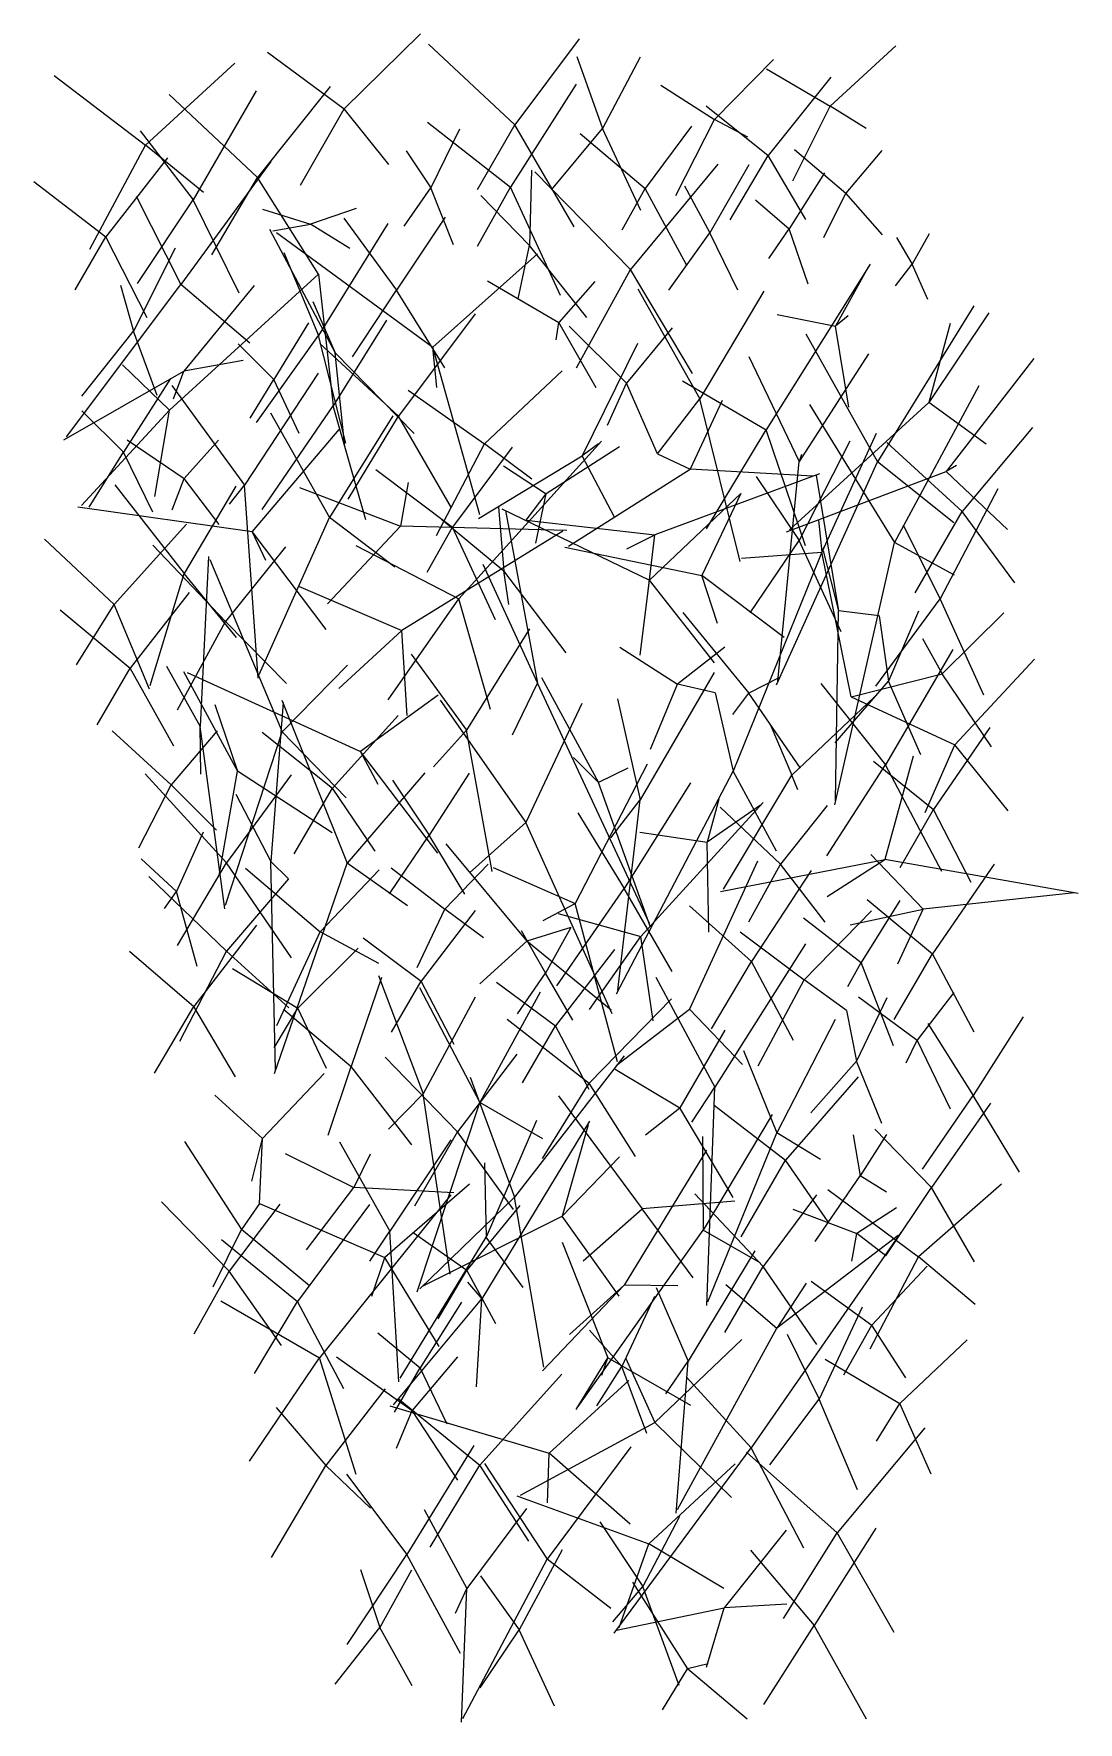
# Model space of a CAD drawing. Header units: metres. Extents: x -74 to 61, y -13 to 206.
import ezdxf

# ---------------------------------------------------------------- set-up
doc = ezdxf.new("R2010")
doc.units = ezdxf.units.M

msp = doc.modelspace()

# ---------------------------------------------------------------- linework, layer by layer
for p, q in [((-23.93, 205.53, -460.41), (-33.8, 195.81, -460.41)), ((-43.75, 203.13, -460.41), (-33.8, 195.81, -460.41)), ((-22.9, 204.2, -463.79), (-11.73, 193.75, -463.79)), ((-3.4, 204.86, -463.79), (-11.73, 193.75, -463.79)), ((37.54, 203.96, -479.88), (29.07, 196.18, -479.88)), ((-47.95, 201.74, -483.11), (-59.51, 191.14, -483.11)), ((-3.72, 202.57, -466.37), (-0.42, 193.27, -466.37)), ((4.49, 202.49, -466.37), (-0.42, 193.27, -466.37)), ((21.71, 202.18, -471.73), (14.07, 194.46, -471.73)), ((20.82, 201.01, -479.88), (29.07, 196.18, -479.88)), ((-71.34, 200.14, -483.11), (-59.51, 191.14, -483.11)), ((-3.79, 199, -464.3), (-12.3, 185.7, -464.3)), ((7.13, 198.9, -471.73), (14.07, 194.46, -471.73)), ((29.14, 199.91, -475.13), (21.05, 189.77, -475.13)), ((-56.47, 197.68, -464.08), (-45.04, 186.94, -464.08)), ((-45.22, 198.14, -473.5), (-53.35, 184.07, -473.5)), ((-35.61, 198.71, -464.08), (-45.04, 186.94, -464.08)), ((-39.46, 185.95, -460.41), (-33.8, 195.81, -460.41)), ((-28.06, 188.61, -460.41), (-33.8, 195.81, -460.41)), ((9.07, 184.61, -471.73), (14.07, 194.46, -471.73)), ((13.01, 196.2, -475.13), (21.05, 189.77, -475.13)), ((18.38, 192.14, -471.73), (14.07, 194.46, -471.73)), ((24.22, 186.49, -479.88), (29.07, 196.18, -479.88)), ((33.69, 193.28, -479.88), (29.07, 196.18, -479.88)), ((-60.2, 192.97, -473.5), (-53.35, 184.07, -473.5)), ((-23.02, 194.09, -464.3), (-12.3, 185.7, -464.3)), ((-18.92, 193.18, -462.17), (-22.62, 185.6, -462.17)), ((-16.58, 185.39, -463.79), (-11.73, 193.75, -463.79)), ((-4.06, 180.57, -463.79), (-11.73, 193.75, -463.79)), ((-7.01, 185.35, -466.37), (-0.42, 193.27, -466.37)), ((-3.31, 192.65, -469.22), (5.11, 185.5, -469.22)), ((4.57, 182.69, -466.37), (-0.42, 193.27, -466.37)), ((11.12, 193.56, -469.22), (5.11, 185.5, -469.22)), ((-66.74, 177.69, -483.11), (-59.51, 191.14, -483.11)), ((-52.01, 184.99, -483.11), (-59.51, 191.14, -483.11)), ((-25.8, 190.37, -462.17), (-22.62, 185.6, -462.17)), ((24.43, 190.56, -481.76), (31.06, 184.92, -481.76)), ((35.72, 190.44, -481.76), (31.06, 184.92, -481.76)), ((-56.68, 189.49, -497.73), (-64.64, 179.27, -497.73)), ((-43.32, 189, -473), (-54.96, 173.11, -472.9)), ((-9.6, 187.88, -464.16), (-9.86, 178.15, -465.61)), ((14.51, 188.67, -469.75), (3.2, 175.06, -468.36)), ((18.54, 188.57, -472.2), (13.5, 179.79, -472.2)), ((16.12, 181.45, -475.13), (21.05, 189.77, -475.13)), ((25.92, 181.52, -475.13), (21.05, 189.77, -475.13)), ((-73.97, 186.4, -497.73), (-64.64, 179.27, -497.73)), ((-50.93, 176.92, -464.08), (-45.04, 186.94, -464.08)), ((-37.16, 174.43, -464.08), (-45.04, 186.94, -464.08)), ((-16.56, 178.05, -464.3), (-12.3, 185.7, -464.3)), ((-5.83, 171.66, -464.3), (-12.3, 185.7, -464.3)), ((-9.16, 187.66, -464.28), (3.2, 175.06, -468.36)), ((10.19, 185.85, -472.2), (13.5, 179.79, -472.2)), ((28.31, 187.56, -475.89), (23.76, 180.31, -475.89)), ((-60.74, 184.54, -473), (-54.96, 173.11, -472.9)), ((-60.57, 173.22, -473.5), (-53.35, 184.07, -473.5)), ((-47.42, 171.96, -473.5), (-53.35, 184.07, -473.5)), ((-26.06, 180.65, -462.17), (-22.62, 185.6, -462.17)), ((-19.69, 178.22, -462.17), (-22.62, 185.6, -462.17)), ((-16.12, 184.62, -466.1), (-9.86, 178.15, -465.61)), ((2.15, 180.16, -469.22), (5.11, 185.5, -469.22)), ((10.48, 175.64, -469.22), (5.11, 185.5, -469.22)), ((19.41, 184.06, -475.89), (23.76, 180.31, -475.89)), ((28.25, 179.18, -481.76), (31.06, 184.92, -481.76)), ((35.82, 179.52, -481.76), (31.06, 184.92, -481.76)), ((-44.39, 182.86, -463.59), (-38.19, 180.89, -463.74)), ((-32.27, 182.91, -463.59), (-38.19, 180.89, -463.74)), ((-33.86, 181.69, -462.74), (-27.03, 172.38, -462.74)), ((-20.74, 181.8, -462.74), (-27.03, 172.38, -462.74)), ((-68.61, 172.4, -497.73), (-64.64, 179.27, -497.73)), ((-59.29, 168.77, -497.73), (-64.64, 179.27, -497.73)), ((-43.49, 180.26, -464.22), (-34.98, 164.28, -464.02)), ((-43.04, 180.04, -464.21), (-38.19, 180.89, -463.74)), ((-42.58, 179.84, -464.2), (-22.37, 164.99, -463.86)), ((-33.08, 177.76, -463.59), (-38.19, 180.89, -463.74)), ((-28.19, 181, -465.73), (-37.15, 166.52, -465.09)), ((8.16, 172.37, -472.2), (13.5, 179.79, -472.2)), ((17.11, 172.36, -472.2), (13.5, 179.79, -472.2)), ((21.13, 176.47, -475.89), (23.76, 180.31, -475.89)), ((26.19, 173.14, -475.89), (23.76, 180.31, -475.89)), ((37.62, 179.18, -486.28), (39.67, 175.74, -486.28)), ((41.86, 179.67, -486.28), (39.67, 175.74, -486.28)), ((-55.7, 177.81, -492.19), (-61.05, 167.06, -492.19)), ((-41.62, 177.26, -465.44), (-37.15, 166.52, -465.09)), ((-8.82, 177.05, -464.11), (-22.37, 164.99, -463.86)), ((-11.29, 171.24, -466.1), (-9.86, 178.15, -465.61)), ((-2.41, 168.85, -466.1), (-9.86, 178.15, -465.61)), ((-3.78, 162.31, -469.71), (3.2, 175.06, -468.36)), ((11.23, 161.59, -469.69), (3.2, 175.06, -468.36)), ((34.22, 175.75, -475.09), (20.77, 154.29, -475.96)), ((33.97, 175.32, -475.14), (29.74, 167.7, -478.35)), ((37.51, 172.94, -486.28), (39.67, 175.74, -486.28)), ((41.68, 171.16, -486.28), (39.67, 175.74, -486.28)), ((-69.74, 153.39, -472.6), (-54.96, 173.11, -472.9)), ((-62.75, 173.03, -492.19), (-61.05, 167.06, -492.19)), ((-37.16, 174.43, -464.08), (-56.43, 156.84, -471.57)), ((-46.02, 165.51, -473), (-54.96, 173.11, -472.9)), ((-45.47, 172.98, -474.24), (-54.58, 161.9, -473.8)), ((-37.16, 174.43, -464.08), (-35.24, 157.39, -466.3)), ((-15.29, 173.58, -467.07), (-6.07, 168.19, -467.07)), ((-1.38, 173.48, -467.07), (-6.07, 168.19, -467.07)), ((4.15, 172.52, -473.8), (12.19, 158.3, -472.99)), ((-37.88, 170.92, -464.07), (-34.98, 164.28, -464.02)), ((-32.74, 163.73, -462.74), (-27.03, 172.38, -462.74)), ((-20.78, 162.32, -462.74), (-27.03, 172.38, -462.74)), ((20.49, 172.23, -473.8), (12.19, 158.3, -472.99)), ((47.63, 170.34, -485.57), (35.17, 150.17, -486.6)), ((-28.36, 168.47, -467.02), (-35.24, 157.39, -466.3)), ((-16.89, 169.31, -464.31), (-26.77, 156.08, -464.31)), ((-6.4, 165.95, -467.07), (-6.07, 168.19, -467.07)), ((-1.21, 159.73, -467.07), (-6.07, 168.19, -467.07)), ((22.18, 169.21, -479.41), (29.74, 167.7, -478.35)), ((31.37, 169.04, -479.41), (29.74, 167.7, -478.35)), ((49.56, 169.42, -494.54), (41.8, 157.83, -494.25)), ((-67.75, 158.64, -492.19), (-61.05, 167.06, -492.19)), ((-57.99, 158.74, -492.19), (-61.05, 167.06, -492.19)), ((-45.16, 155.23, -465.46), (-37.15, 166.52, -465.09)), ((-38.45, 168.15, -468.88), (-42.9, 160.81, -468.88)), ((-33.62, 152.57, -463.74), (-37.15, 166.52, -465.09)), ((-4.71, 167.71, -470.52), (2.71, 160.33, -471.36)), ((8.59, 167.5, -470.53), (2.71, 160.33, -471.36)), ((25.89, 166.73, -485.58), (35.17, 150.17, -486.6)), ((31.45, 157.23, -479.42), (29.74, 167.7, -478.35)), ((44.59, 168.05, -494.54), (41.8, 157.83, -494.25)), ((-47.53, 165.44, -468.88), (-42.9, 160.81, -468.88)), ((-36.98, 165.45, -464.31), (-26.77, 156.08, -464.31)), ((-33.75, 152.09, -463.72), (-34.98, 164.28, -464.02)), ((-24.78, 153.85, -464.07), (-34.98, 164.28, -464.02)), ((-21.81, 159.77, -464.11), (-22.37, 164.99, -463.86)), ((-16.28, 143.32, -463.03), (-22.37, 164.99, -463.86)), ((4.13, 165.48, -467.69), (-3.02, 150.96, -465.88)), ((18.51, 163.8, -479.38), (25.04, 150.21, -481.88)), ((34.02, 164.14, -479.09), (25.04, 150.21, -481.88)), ((-70.09, 153.03, -472.59), (-54.58, 161.9, -473.8)), ((-62.48, 162.69, -476.83), (-56.43, 156.84, -471.57)), ((-55.88, 158.32, -474.19), (-54.58, 161.9, -473.8)), ((-46.88, 163.25, -474.18), (-54.58, 161.9, -473.8)), ((-37.18, 161.65, -471.27), (-46.73, 147.14, -469.74)), ((-5.62, 161.94, -464.66), (-15.65, 152.49, -464.66)), ((55.38, 163.53, -496.87), (44.04, 148.92, -495.86)), ((-56.29, 160.96, -493.41), (-62.36, 151.42, -493.41)), ((-56.13, 160.05, -471.26), (-46.73, 147.14, -469.74)), ((-45.99, 155.82, -468.88), (-42.9, 160.81, -468.88)), ((-39.63, 153.85, -468.88), (-42.9, 160.81, -468.88)), ((-25.56, 159.44, -464.66), (-15.65, 152.49, -464.66)), ((0.26, 154.91, -470.53), (2.71, 160.33, -471.36)), ((6.7, 151.19, -473.87), (2.71, 160.33, -471.36)), ((9.93, 160.62, -476.25), (20.77, 154.29, -475.96)), ((48.26, 159.98, -490.42), (37.35, 139.73, -485.04)), ((-44.43, 144.02, -467.05), (-35.24, 157.39, -466.3)), ((-31.03, 142.66, -467.05), (-35.24, 157.39, -466.3)), ((6.7, 151.19, -473.87), (12.19, 158.3, -472.99)), ((15.07, 158.08, -472.92), (10.94, 149.21, -473)), ((17.42, 137.26, -470.48), (12.19, 158.3, -472.99)), ((23.8, 141.39, -493.38), (41.8, 157.83, -494.25)), ((26.38, 157.6, -486.08), (37.35, 139.73, -485.04)), ((49.24, 152.46, -494.54), (41.8, 157.83, -494.25)), ((-67.81, 144.53, -468.55), (-56.43, 156.84, -471.57)), ((-67.74, 156.75, -493.41), (-62.36, 151.42, -493.41)), ((-58.3, 145.69, -476.82), (-56.43, 156.84, -471.57)), ((-43.33, 156.51, -466.43), (-35.73, 142.95, -466.13)), ((-27.52, 156.12, -466.43), (-35.73, 142.95, -466.13)), ((-33.3, 145.32, -464.31), (-26.77, 156.08, -464.31)), ((-19.93, 144.22, -464.31), (-26.77, 156.08, -464.31)), ((-61.9, 153.02, -479.68), (-54.5, 148, -479.68)), ((-50.07, 152.96, -479.68), (-54.5, 148, -479.68)), ((-34.52, 154.34, -470.59), (-45.72, 141.15, -470.07)), ((13.07, 141.51, -476.25), (20.77, 154.29, -475.96)), ((25.85, 139.28, -476.25), (20.77, 154.29, -475.96)), ((34.99, 153.83, -480.52), (27.96, 138.48, -481.22)), ((55.22, 154.6, -494.99), (46.14, 143.75, -494.99)), ((-66.81, 144.3, -493.41), (-62.36, 151.42, -493.41)), ((-58.59, 143.66, -493.41), (-62.36, 151.42, -493.41)), ((-21.88, 140.64, -464.66), (-15.65, 152.49, -464.66)), ((-12.08, 152.05, -464.88), (-19.79, 141.72, -464.88)), ((-0.54, 152.83, -465.16), (-18.98, 132.43, -465.44)), ((-16.44, 142.85, -462.98), (-3.02, 150.96, -465.88)), ((-9.56, 147.93, -464.66), (-15.65, 152.49, -464.66)), ((1.8, 152.11, -467.29), (-7.68, 146.01, -468.22)), ((-0.93, 152.51, -465.18), (-3.02, 150.96, -465.88)), ((1.15, 143, -467.67), (-3.02, 150.96, -465.88)), ((6.7, 151.19, -473.87), (10.94, 149.21, -473)), ((25.36, 151.13, -479.49), (25.04, 150.21, -481.88)), ((31.58, 152.85, -478.72), (25.06, 139.98, -478.72)), ((36.36, 152.67, -494.99), (46.14, 143.75, -494.99)), ((-29.71, 149.19, -464.88), (-19.79, 141.72, -464.88)), ((-13.21, 149.66, -467.29), (-7.68, 146.01, -468.22)), ((-4.8, 139.26, -478.12), (10.94, 149.21, -473)), ((27.68, 148.62, -466.74), (6.39, 140.72, -469.65)), ((26.8, 148.3, -467.1), (10.94, 149.21, -473)), ((22.11, 121.32, -489.66), (35.17, 150.17, -486.6)), ((22.27, 121.78, -489.55), (25.04, 150.21, -481.88)), ((23.4, 141.1, -493.35), (44.04, 148.92, -495.86)), ((45.04, 142.28, -485.58), (35.17, 150.17, -486.6)), ((45.4, 149.67, -496.59), (44.04, 148.92, -495.86)), ((51.99, 141.4, -496.65), (44.04, 148.92, -495.86)), ((-63.49, 147.18, -479.57), (-54.51, 135.72, -485.2)), ((-56.05, 143.94, -479.68), (-54.5, 148, -479.68)), ((-47.85, 147.01, -479.69), (-54.51, 135.72, -485.2)), ((-49.99, 142.06, -479.68), (-54.5, 148, -479.68)), ((-48.67, 144.69, -471.24), (-46.73, 147.14, -469.74)), ((-44.96, 122.17, -465.2), (-46.73, 147.14, -469.74)), ((-39.61, 146.86, -466.54), (-26.54, 141.86, -466.93)), ((-25.56, 147.51, -466.52), (-26.54, 141.86, -466.93)), ((19.48, 148.26, -478.72), (25.06, 139.98, -478.72)), ((27.24, 148.46, -466.92), (30.12, 130.91, -475.24)), ((50.75, 146.69, -488.94), (43.28, 132.45, -488.94)), ((-68.27, 144.35, -468.49), (-45.72, 141.15, -470.07)), ((-13.86, 144.28, -475.05), (-13.17, 136.06, -467.84)), ((-10.29, 142.62, -471.01), (-7.68, 146.01, -468.22)), ((-9.01, 139.64, -467.3), (-7.68, 146.01, -468.22)), ((17.51, 146.05, -473.23), (5.67, 134.87, -473.73)), ((17.51, 146.05, -473.23), (12.44, 135.47, -476.1)), ((-54.22, 142.09, -498.36), (-63.55, 131.73, -499.3)), ((-44.83, 122.65, -465.25), (-35.73, 142.95, -466.13)), ((-27.25, 136.52, -466.43), (-35.73, 142.95, -466.13)), ((-21.21, 142.76, -465.43), (-13.17, 136.06, -467.84)), ((-13.41, 144.08, -474.96), (5.67, 134.87, -473.73)), ((-12.95, 143.88, -474.88), (-8.79, 121.53, -469.17)), ((-10.29, 142.62, -471.01), (6.39, 140.72, -469.65)), ((27.52, 142.62, -480.52), (27.96, 138.48, -481.22)), ((38.5, 141.97, -488.94), (43.28, 132.45, -488.94)), ((40.06, 133.24, -494.99), (46.14, 143.75, -494.99)), ((52.93, 134.51, -494.99), (46.14, 143.75, -494.99)), ((-72.57, 140.17, -498.36), (-63.55, 131.73, -499.3)), ((-43.94, 137.4, -470.59), (-45.72, 141.15, -470.07)), ((-36.14, 128.5, -470.59), (-45.72, 141.15, -470.07)), ((-35.96, 131.82, -466.54), (-26.54, 141.86, -466.93)), ((-5.02, 141.27, -468.13), (-26.54, 141.86, -466.93)), ((-5.52, 141.18, -468.11), (-26.36, 128.37, -467.52)), ((-23.1, 135.91, -464.88), (-19.79, 141.72, -464.88)), ((-14.25, 129.75, -464.88), (-19.79, 141.72, -464.88)), ((2.75, 138.9, -470.43), (6.39, 140.72, -469.65)), ((5.42, 132.73, -470.43), (6.39, 140.72, -469.65)), ((18.72, 130.63, -478.72), (25.06, 139.98, -478.72)), ((30.47, 128.17, -478.72), (25.06, 139.98, -478.72)), ((-58.58, 139.37, -475.31), (-49.16, 129.53, -475.31)), ((-51.37, 137.94, -486.51), (-52.45, 115.94, -476.92)), ((-41.39, 139.19, -475.31), (-49.16, 129.53, -475.31)), ((-32.33, 139.33, -465.54), (-18.98, 132.43, -465.44)), ((-5.28, 139.14, -478.2), (12.44, 135.47, -476.1)), ((28.24, 139.12, -475.43), (16.49, 110.15, -476.45)), ((17.56, 137.71, -470.64), (27.96, 138.48, -481.22)), ((31.78, 119.75, -493.18), (27.96, 138.48, -481.22)), ((28.13, 138.64, -475.45), (30.12, 130.91, -475.24)), ((29.64, 105.82, -477.64), (37.35, 139.73, -485.04)), ((45.13, 135.52, -486.04), (37.35, 139.73, -485.04)), ((-58.93, 121.23, -501.93), (-54.51, 135.72, -485.2)), ((-47.76, 127.46, -479.59), (-54.51, 135.72, -485.2)), ((-51.18, 137.55, -486.26), (-41.82, 115.24, -473.94)), ((-15.87, 136.94, -466.94), (-8.79, 121.53, -469.17)), ((-12.52, 131.72, -465.46), (-13.17, 136.06, -467.84)), ((-5.1, 125.47, -465.44), (-13.17, 136.06, -467.84)), ((14.46, 129.25, -476.49), (12.44, 135.47, -476.1)), ((23.09, 127.45, -476.47), (12.44, 135.47, -476.1)), ((-53.87, 133.28, -494.98), (-61.51, 123.46, -494.98)), ((-39.73, 134.1, -467.32), (-26.36, 128.37, -467.52)), ((4.48, 125.15, -473.37), (5.67, 134.87, -473.73)), ((14.08, 124.18, -473.37), (5.67, 134.87, -473.73)), ((-68.44, 123.9, -498.36), (-63.55, 131.73, -499.3)), ((-58.99, 120.77, -502.11), (-63.55, 131.73, -499.3)), ((-28.13, 119.4, -465.54), (-18.98, 132.43, -465.44)), ((-14.91, 118.15, -465.54), (-18.98, 132.43, -465.44)), ((34.94, 121.14, -488.94), (43.28, 132.45, -488.94)), ((48.92, 119.98, -488.94), (43.28, 132.45, -488.94)), ((-70.56, 131.02, -494.98), (-61.51, 123.46, -494.98)), ((-55.38, 118.07, -475.31), (-49.16, 129.53, -475.31)), ((-41.28, 121.51, -475.31), (-49.16, 129.53, -475.31)), ((9.99, 130.67, -477.15), (18.52, 120.23, -480.22)), ((29.73, 106.31, -477.68), (30.12, 130.91, -475.24)), ((35.38, 130.25, -480.91), (30.12, 130.91, -475.24)), ((35.38, 130.25, -480.91), (36.58, 121.79, -485.68)), ((40.46, 130.86, -491.59), (36.58, 121.79, -485.68)), ((51.5, 130.65, -491.98), (43.55, 122.75, -492.4)), ((-34.51, 120.84, -467.32), (-26.36, 128.37, -467.52)), ((-25.68, 117.34, -467.32), (-26.36, 128.37, -467.52)), ((-9.86, 128.58, -465.7), (-18, 115.44, -465.65)), ((41, 127.31, -492.21), (43.55, 122.75, -492.4)), ((-25.17, 125.29, -465.7), (-18, 115.44, -465.65)), ((1.83, 126.21, -472.67), (9.32, 121.43, -472.28)), ((15.44, 126.2, -467.17), (9.32, 121.43, -472.28)), ((44.9, 125.91, -484.91), (36.21, 110.96, -484.91)), ((55.47, 124.64, -493.02), (45.17, 113.56, -493.06)), ((-65.75, 116.16, -494.98), (-61.51, 123.46, -494.98)), ((-55.86, 113.39, -494.98), (-61.51, 123.46, -494.98)), ((-56.8, 123.72, -476.73), (-52.45, 115.94, -476.92)), ((-54.6, 123.06, -465.31), (-47.63, 110.17, -471.44)), ((-54.13, 122.93, -465.4), (-31.72, 112.72, -467.06)), ((-33.39, 123.86, -470.81), (-41.82, 115.24, -473.94)), ((14.03, 122.92, -470.98), (4.46, 106.45, -473.19)), ((31.78, 119.75, -493.18), (43.55, 122.75, -492.4)), ((49.9, 113.29, -492.23), (43.55, 122.75, -492.4)), ((-12.03, 114.86, -466.96), (-8.79, 121.53, -469.17)), ((5.7, 90.45, -467.9), (-8.79, 121.53, -469.17)), ((-8.28, 122.27, -467.93), (-0.94, 108.68, -468.06)), ((5.81, 113.02, -473.22), (9.32, 121.43, -472.28)), ((14.18, 120.28, -476.08), (9.32, 121.43, -472.28)), ((14.18, 120.28, -476.08), (16.49, 110.15, -476.45)), ((16.44, 117.49, -477.15), (18.52, 120.23, -480.22)), ((22.41, 122.24, -489.42), (18.52, 120.23, -480.22)), ((25.23, 110.53, -477.15), (18.52, 120.23, -480.22)), ((27.85, 121.5, -484.91), (36.21, 110.96, -484.91)), ((29.69, 113.81, -485.03), (36.58, 121.79, -485.68)), ((40.78, 112.25, -485.18), (36.58, 121.79, -485.68)), ((-50.57, 118.77, -473.47), (-47.63, 110.17, -471.44)), ((-41.7, 119.02, -485.72), (-43.32, 98.49, -474.42)), ((-41.89, 119.36, -486.03), (-33.44, 98.27, -472.55)), ((-21.66, 119.98, -467.62), (-31.72, 112.72, -467.06)), ((-21.38, 119.36, -465.85), (-10.31, 103.52, -465.81)), ((-3.08, 118.91, -465.85), (-10.31, 103.52, -465.81)), ((1.54, 119.51, -471.79), (4.46, 106.45, -473.19)), ((34.79, 119.76, -480.92), (24.07, 109.62, -481.35)), ((31.78, 119.75, -493.18), (45.17, 113.56, -493.06)), ((-52.36, 109.76, -476.71), (-52.45, 115.94, -476.92)), ((-49.26, 92.35, -467.75), (-52.45, 115.94, -476.92)), ((-26.85, 117.35, -470.03), (-35.34, 107.96, -470.03)), ((21.38, 116.03, -480.92), (24.07, 109.62, -481.35)), ((49.7, 115.81, -489.44), (42.43, 105.19, -489.44)), ((-63.84, 115.38, -485.85), (-56.19, 108.39, -485.85)), ((-50.24, 115.39, -485.85), (-56.19, 108.39, -485.85)), ((-49.17, 92.82, -467.87), (-41.82, 115.24, -473.94)), ((-44.42, 115.22, -470.03), (-35.34, 107.96, -470.03)), ((-33.55, 106.72, -470.83), (-41.82, 115.24, -473.94)), ((-22.27, 110.7, -465.7), (-18, 115.44, -465.65)), ((-14.69, 97.2, -465.49), (-18, 115.44, -465.65)), ((41.34, 104.81, -493.03), (45.17, 113.56, -493.06)), ((52.09, 105.04, -493.03), (45.17, 113.56, -493.06)), ((-29.4, 108.44, -467.62), (-31.72, 112.72, -467.06)), ((-21.69, 99.53, -467.62), (-31.72, 112.72, -467.06)), ((-4.17, 111.93, -467.93), (-0.94, 108.68, -468.06)), ((34.64, 111.46, -489.44), (42.43, 105.19, -489.44)), ((39.78, 112.09, -483.43), (36.11, 98.74, -484.03)), ((-59.56, 109.81, -478.49), (-49.06, 98.29, -478.49)), ((-49.97, 96.68, -473.5), (-47.63, 110.17, -471.44)), ((-40.68, 109.69, -478.49), (-49.06, 98.29, -478.49)), ((-35.38, 102.17, -473.47), (-47.63, 110.17, -471.44)), ((-23.39, 109.95, -468.96), (-33.44, 98.27, -472.55)), ((-17.66, 109.9, -467.04), (-22.84, 101.86, -467.04)), ((5.39, 111.07, -467.13), (-3.93, 93.04, -466.14)), ((2.86, 110.55, -468.49), (-0.94, 108.68, -468.06)), ((1.42, 81.37, -478.22), (16.49, 110.15, -476.45)), ((15.24, 94.91, -479.9), (24.07, 109.62, -481.35)), ((22.11, 99.82, -476.07), (16.49, 110.15, -476.45)), ((24.88, 107.76, -483.64), (24.07, 109.62, -481.35)), ((28.62, 99.22, -484.91), (36.21, 110.96, -484.91)), ((43.48, 97.19, -484.91), (36.21, 110.96, -484.91)), ((-60.36, 100.26, -485.85), (-56.19, 108.39, -485.85)), ((-50.32, 102.54, -485.85), (-56.19, 108.39, -485.85)), ((-47.85, 107.17, -472.94), (-43.32, 98.49, -474.42)), ((-40.27, 99.48, -470.03), (-35.34, 107.96, -470.03)), ((-29.83, 99.81, -470.03), (-35.34, 107.96, -470.03)), ((-27.55, 108.98, -467.04), (-22.84, 101.86, -467.04)), ((5.81, 89.96, -467.89), (-0.94, 108.68, -468.06)), ((10.99, 108.64, -467.73), (2.42, 95, -467.73)), ((0.67, 101.53, -471.82), (4.46, 106.45, -473.19)), ((1.6, 81.83, -478.17), (4.46, 106.45, -473.19)), ((20.38, 106.09, -465.28), (4.57, 88.76, -467.04)), ((14.66, 106.54, -472.8), (13.12, 100.98, -470.94)), ((20.02, 105.76, -465.39), (13.12, 100.98, -470.94)), ((14.82, 105.49, -479.05), (22.61, 98.12, -479.05)), ((28.68, 105.7, -479.05), (22.61, 98.12, -479.05)), ((38.12, 97.71, -489.44), (42.43, 105.19, -489.44)), ((47.28, 95.76, -489.44), (42.43, 105.19, -489.44)), ((-17.61, 97.02, -465.85), (-10.31, 103.52, -465.81)), ((0.84, 78.78, -465.71), (-10.31, 103.52, -465.81)), ((-3.6, 104.75, -467.73), (2.42, 95, -467.73)), ((-52.07, 102.28, -495.05), (-55.51, 94.6, -495.05)), ((-27.94, 94.29, -467.04), (-22.84, 101.86, -467.04)), ((-18.21, 94.26, -467.04), (-22.84, 101.86, -467.04)), ((-20.66, 100.75, -466.21), (-10.18, 88.15, -466.08)), ((4.44, 102.25, -472.79), (13.12, 100.98, -470.94)), ((13.35, 89.35, -472.8), (13.12, 100.98, -470.94)), ((-60.09, 98.8, -495.05), (-55.51, 94.6, -495.05)), ((-55.39, 87.62, -478.49), (-49.06, 98.29, -478.49)), ((-40.63, 86.03, -478.49), (-49.06, 98.29, -478.49)), ((-41.01, 96.24, -472.87), (-43.32, 98.49, -474.42)), ((-42.72, 71.53, -466.16), (-43.32, 98.49, -474.42)), ((-42.85, 71.05, -466.06), (-33.44, 98.27, -472.55)), ((-25.62, 92.72, -469.14), (-33.44, 98.27, -472.55)), ((19.65, 98.5, -473.03), (10.86, 79.37, -470.95)), ((14.87, 94.58, -479.85), (36.11, 98.74, -484.03)), ((28.64, 93.96, -483.53), (36.11, 98.74, -484.03)), ((34.29, 99.36, -483.89), (41.1, 92.33, -485.21)), ((61.14, 94.32, -489.3), (36.11, 98.74, -484.03)), ((-59.1, 96.53, -482.4), (-49.03, 86.88, -479.45)), ((-41.01, 96.24, -472.87), (-49.03, 86.88, -479.45)), ((-46.6, 97.63, -471.72), (-36.94, 89.39, -471.72)), ((-29.31, 97.41, -471.72), (-36.94, 89.39, -471.72)), ((-27.73, 97.67, -467.04), (-20.78, 92.29, -467.04)), ((-15.2, 98.11, -467.04), (-20.78, 92.29, -467.04)), ((-14.55, 97.68, -465.5), (-3.93, 93.04, -466.14)), ((18.54, 90.66, -479.05), (22.61, 98.12, -479.05)), ((26.57, 97.31, -477.21), (18.86, 85.55, -477.21)), ((28.39, 90.64, -479.05), (22.61, 98.12, -479.05)), ((50.27, 98.11, -490.06), (42.28, 86.53, -490.06)), ((-57.05, 92.4, -495.05), (-55.51, 94.6, -495.05)), ((-52.84, 84.9, -495.05), (-55.51, 94.6, -495.05)), ((-6.33, 82.39, -467.73), (2.42, 95, -467.73)), ((8.61, 84.24, -467.73), (2.42, 95, -467.73)), ((60.66, 94.42, -489.19), (41.1, 92.33, -485.21)), ((-24.38, 84.75, -467.04), (-20.78, 92.29, -467.04)), ((-16.88, 92.14, -468.15), (-23.87, 82.99, -468.15)), ((-15.8, 88.62, -467.04), (-20.78, 92.29, -467.04)), ((-8.08, 90.85, -467.13), (-3.93, 93.04, -466.14)), ((-6.14, 91.75, -467.63), (4.57, 88.76, -467.04)), ((1.54, 72.56, -464.82), (-3.93, 93.04, -466.14)), ((10.86, 92.73, -477.21), (18.86, 85.55, -477.21)), ((34.38, 92.1, -479.87), (25.67, 83.18, -479.87)), ((31.65, 90.29, -483.88), (41.1, 92.33, -485.21)), ((38.04, 93.44, -483.09), (33.06, 85.39, -483.09)), ((33.83, 93.58, -490.06), (42.28, 86.53, -490.06)), ((37.81, 85.24, -483.87), (41.1, 92.33, -485.21)), ((-45.15, 90.25, -489.48), (-53.25, 79.7, -489.48)), ((-10.94, 89.55, -466.39), (-7.76, 84.05, -466.35)), ((-4.48, 89.93, -466.2), (-10.18, 88.15, -466.08)), ((-4.48, 89.93, -466.2), (-7.76, 84.05, -466.35)), ((25.61, 91.19, -483.09), (33.06, 85.39, -483.09)), ((-42.54, 77.27, -471.72), (-36.94, 89.39, -471.72)), ((-29.32, 85.26, -471.72), (-36.94, 89.39, -471.72)), ((-31.34, 88.61, -468.15), (-23.87, 82.99, -468.15)), ((-16.28, 82.66, -466.21), (-10.18, 88.15, -466.08)), ((0.71, 79.26, -465.71), (-10.18, 88.15, -466.08)), ((-2.1, 79.34, -467.63), (4.57, 88.76, -467.04)), ((6.14, 77.85, -467.63), (4.57, 88.76, -467.04)), ((25.87, 87.83, -473.48), (14.15, 69.29, -476.13)), ((17.41, 89.39, -479.87), (25.67, 83.18, -479.87)), ((-61.6, 86.86, -489.48), (-53.25, 79.7, -489.48)), ((-55.06, 75.24, -481.57), (-49.03, 86.88, -479.45)), ((-40.97, 79.53, -480.98), (-49.03, 86.88, -479.45)), ((-32.01, 87.25, -475.08), (-39.81, 79.49, -475.08)), ((1.15, 87.1, -466.48), (-6.46, 77.2, -466.48)), ((13.72, 76.83, -477.21), (18.86, 85.55, -477.21)), ((24.31, 75.32, -477.21), (18.86, 85.55, -477.21)), ((31.35, 82.29, -483.09), (33.06, 85.39, -483.09)), ((37.25, 74.64, -483.09), (33.06, 85.39, -483.09)), ((37.33, 78.04, -490.06), (42.28, 86.53, -490.06)), ((47.68, 76.4, -490.06), (42.28, 86.53, -490.06)), ((-48.28, 84.62, -475.08), (-39.81, 79.49, -475.08)), ((-28.98, 83.46, -467.48), (-32.9, 71.95, -470.25)), ((-29.39, 83.74, -467.42), (-23.6, 68.42, -468.19)), ((-27.69, 76.41, -468.15), (-23.87, 82.99, -468.15)), ((-19.58, 74.8, -468.15), (-23.87, 82.99, -468.15)), ((-11.38, 78.78, -466.39), (-7.76, 84.05, -466.35)), ((-4.25, 77.94, -466.4), (-7.76, 84.05, -466.35)), ((6.48, 83.51, -475.33), (14.15, 69.29, -476.13)), ((19.73, 72.03, -479.87), (25.67, 83.18, -479.87)), ((31.15, 79.2, -479.87), (25.67, 83.18, -479.87)), ((-24.06, 82.19, -466.84), (-16.25, 67.31, -466.81)), ((-16.86, 80.94, -468.26), (-23.6, 68.42, -468.19)), ((-8.45, 81.59, -466.89), (-16.25, 67.31, -466.81)), ((-14.1, 82.88, -466.48), (-6.46, 77.2, -466.48)), ((36.36, 80.86, -486.89), (32.44, 72.65, -483.4)), ((32.73, 80.99, -488.44), (40.32, 75.35, -488.44)), ((45.04, 81.55, -488.44), (40.32, 75.35, -488.44)), ((-58.35, 71.08, -489.48), (-53.25, 79.7, -489.48)), ((-47.89, 70.63, -489.48), (-53.25, 79.7, -489.48)), ((-42.86, 74.39, -475.08), (-39.81, 79.49, -475.08)), ((-41.68, 79.38, -471.19), (-32.9, 71.95, -470.25)), ((-36.09, 71.72, -475.08), (-39.81, 79.49, -475.08)), ((8.52, 80.73, -466.75), (-2.13, 69.8, -466.75)), ((1.38, 72.09, -464.73), (10.86, 79.37, -470.95)), ((4.71, 74.68, -472.99), (10.86, 79.37, -470.95)), ((17.71, 72.23, -473.03), (10.86, 79.37, -470.95)), ((31.15, 79.2, -479.87), (32.44, 72.65, -483.4)), ((-12.75, 78.08, -466.75), (-2.13, 69.8, -466.75)), ((-10.77, 69.83, -466.48), (-6.46, 77.2, -466.48)), ((-2.11, 68.99, -466.48), (-6.46, 77.2, -466.48)), ((15.43, 76.68, -470.1), (9.59, 66.62, -468.96)), ((29.68, 78.05, -478.66), (22.13, 63.39, -479.07)), ((41.7, 77.53, -498.84), (47.56, 68.23, -498.84)), ((54, 78.4, -498.84), (47.56, 68.23, -498.84)), ((38.9, 72.42, -488.44), (40.32, 75.35, -488.44)), ((44.6, 66.44, -488.44), (40.32, 75.35, -488.44)), ((-28.5, 73.17, -467.76), (-19.14, 63.53, -467.76)), ((-11.47, 73.54, -467.76), (-19.14, 63.53, -467.76)), ((2.42, 73.32, -466.72), (-11.78, 55.04, -466.6)), ((17.84, 74.01, -478.67), (22.13, 63.39, -479.07)), ((26.53, 65.97, -483.34), (32.44, 72.65, -483.4)), ((35.73, 64.58, -483.49), (32.44, 72.65, -483.4)), ((-36.41, 71.05, -475.55), (-44.37, 62.66, -475.96)), ((-35.89, 63.1, -471.16), (-32.9, 71.95, -470.25)), ((-25.06, 61.84, -471.16), (-32.9, 71.95, -470.25)), ((-17.52, 70.58, -466.72), (-11.78, 55.04, -466.6)), ((1.22, 71.63, -464.63), (9.59, 66.62, -468.96)), ((32.65, 70.64, -478.25), (23.25, 59.85, -478.25)), ((-50.53, 68.24, -479.03), (-44.37, 62.66, -475.96)), ((-28.08, 63.86, -468.26), (-23.6, 68.42, -468.19)), ((-20.09, 45.12, -468.84), (-23.6, 68.42, -468.19)), ((-8.15, 60.04, -466.75), (-2.13, 69.8, -466.75)), ((-6.11, 68.16, -467.86), (4.75, 53.55, -468.66)), ((3.85, 60.33, -466.75), (-2.13, 69.8, -466.75)), ((11.17, 64.76, -475.36), (14.15, 69.29, -476.13)), ((13.08, 41.06, -480.34), (14.15, 69.29, -476.13)), ((41, 58.68, -498.84), (47.56, 68.23, -498.84)), ((53.54, 58.31, -498.84), (47.56, 68.23, -498.84)), ((-24.37, 42.83, -466.65), (-16.25, 67.31, -466.81)), ((-8.11, 62.61, -466.85), (-16.25, 67.31, -466.81)), ((5.17, 63.12, -470.1), (9.59, 66.62, -468.96)), ((16.52, 55.03, -471.02), (9.59, 66.62, -468.96)), ((21.54, 65.74, -472.53), (12.63, 50.8, -473.37)), ((14.06, 66.94, -478.25), (23.25, 59.85, -478.25)), ((49.81, 67.23, -492.51), (42.16, 56.31, -490.14)), ((-24.66, 53.95, -467.76), (-19.14, 63.53, -467.76)), ((-11.93, 53.48, -467.76), (-19.14, 63.53, -467.76)), ((-2.09, 64.88, -468.11), (-16.02, 41.92, -467.45)), ((-8.93, 64.99, -467.66), (-15.46, 49.88, -467.54)), ((-2.25, 64.41, -468.08), (-5.6, 52.62, -467.09)), ((13.22, 41.54, -480.3), (22.13, 63.39, -479.07)), ((27.79, 59.95, -478.67), (22.13, 63.39, -479.07)), ((34.84, 63.85, -492.51), (42.16, 56.31, -490.14)), ((-54.48, 62.27, -483.3), (-47.08, 50.89, -480.04)), ((-45.75, 57.13, -478.98), (-44.37, 62.66, -475.96)), ((-44.77, 54.23, -470.28), (-44.37, 62.66, -475.96)), ((-34.43, 62.21, -470.02), (-27.92, 50.67, -469.3)), ((-20.02, 62.49, -470.02), (-27.92, 50.67, -469.3)), ((12.52, 62.9, -472.54), (12.63, 50.8, -473.37)), ((32.02, 63.11, -482.94), (32.95, 57.83, -482.94)), ((36.35, 63.18, -482.94), (32.95, 57.83, -482.94)), ((-41.44, 60.7, -474.66), (-32.56, 56.3, -477.09)), ((-30.46, 60.64, -474.67), (-32.56, 56.3, -477.09)), ((-15.67, 59.48, -467.66), (-15.46, 49.88, -467.54)), ((1.78, 60.27, -466.82), (-5.6, 52.62, -467.09)), ((13.07, 61.14, -467.59), (2.39, 43.66, -467.19)), ((17.52, 49.94, -478.25), (23.25, 59.85, -478.25)), ((28.79, 51.87, -478.25), (23.25, 59.85, -478.25)), ((27.11, 49.34, -482.94), (32.95, 57.83, -482.94)), ((36.34, 55.69, -482.94), (32.95, 57.83, -482.94)), ((-38.71, 48.27, -474.66), (-32.56, 56.3, -477.09)), ((-20.02, 55.35, -484.22), (-37.03, 34.28, -482.71)), ((-19.62, 55.61, -484.35), (-32.56, 56.3, -477.09)), ((-17.6, 56.73, -471.63), (-28.54, 47.24, -471.29)), ((-24.03, 43.2, -466.65), (-11.78, 55.04, -466.6)), ((-8.01, 33.06, -466.32), (-11.78, 55.04, -466.6)), ((11.56, 55.47, -476.58), (20.39, 46.11, -476.58)), ((27.28, 55.37, -476.58), (20.39, 46.11, -476.58)), ((28.73, 56.05, -491.77), (40.49, 47.35, -491.77)), ((36.25, 47.46, -483.04), (42.16, 56.31, -490.14)), ((51.21, 56.75, -491.77), (40.49, 47.35, -491.77)), ((47.72, 46.71, -492.51), (42.16, 56.31, -490.14)), ((-57.45, 54.44, -493.58), (-48.69, 45.47, -493.58)), ((-42.12, 54.15, -493.58), (-48.69, 45.47, -493.58)), ((-44.77, 54.23, -470.28), (-47.08, 50.89, -480.04)), ((-44.77, 54.23, -470.28), (-28.54, 47.24, -471.29)), ((-30.53, 54.13, -480.51), (-39.87, 41.55, -480.51)), ((-23.69, 43.56, -466.66), (-5.6, 52.62, -467.09)), ((-11.09, 54, -468.48), (-17.96, 45.62, -468.48)), ((1.76, 42.25, -466.82), (-5.6, 52.62, -467.09)), ((-2.92, 46.83, -467.87), (4.75, 53.55, -468.66)), ((16.7, 54.56, -471.06), (4.75, 53.55, -468.66)), ((11.33, 44.63, -467.86), (4.75, 53.55, -468.66)), ((24.24, 53.5, -483.04), (32.49, 50.35, -483.04)), ((37.63, 53.66, -483.04), (32.49, 50.35, -483.04)), ((-50.76, 43.47, -483.31), (-47.08, 50.89, -480.04)), ((-38.32, 43.6, -483.28), (-47.08, 50.89, -480.04)), ((-30.5, 46.79, -470.02), (-27.92, 50.67, -469.3)), ((-26.73, 31.18, -467.14), (-27.92, 50.67, -469.3)), ((-24.89, 50.48, -468.48), (-17.96, 45.62, -468.48)), ((-3.53, 28, -475.88), (12.63, 50.8, -473.37)), ((20.01, 46.56, -472.54), (12.63, 50.8, -473.37)), ((38.2, 50.48, -471.79), (18.85, 22.66, -472.92)), ((31.84, 46.8, -483.04), (32.49, 50.35, -483.04)), ((36.25, 47.46, -483.04), (32.49, 50.35, -483.04)), ((-49.67, 49.57, -480.51), (-39.87, 41.55, -480.51)), ((-26.57, 31.65, -467.17), (-15.46, 49.88, -467.54)), ((-10.67, 43.38, -467.66), (-15.46, 49.88, -467.54)), ((-5.64, 49.25, -467.68), (0.28, 34.26, -469.77)), ((19.31, 48.1, -470.69), (10.69, 33.83, -472.2)), ((37.86, 50.11, -471.84), (22.17, 38.11, -474.85)), ((-30.26, 42.27, -471.63), (-28.54, 47.24, -471.29)), ((-21.51, 35.73, -471.63), (-28.54, 47.24, -471.29)), ((15.41, 37.56, -476.58), (20.39, 46.11, -476.58)), ((27.32, 36.02, -476.58), (20.39, 46.11, -476.58)), ((34.24, 35.45, -491.77), (40.49, 47.35, -491.77)), ((41.6, 46.14, -485.05), (34.46, 38.52, -485.05)), ((47.8, 41.16, -491.77), (40.49, 47.35, -491.77)), ((-53.24, 37.4, -493.58), (-48.69, 45.47, -493.58)), ((-41.94, 35.88, -493.58), (-48.69, 45.47, -493.58)), ((-21.65, 39.33, -468.48), (-17.96, 45.62, -468.48)), ((-14.22, 38.68, -468.48), (-17.96, 45.62, -468.48)), ((-17.87, 44.08, -467.51), (-16.02, 41.92, -467.45)), ((15.56, 43.75, -475.43), (22.17, 38.11, -474.85)), ((25.95, 43.92, -475.45), (22.17, 38.11, -474.85)), ((26.59, 44.18, -485.05), (34.46, 38.52, -485.05)), ((-49.76, 41.65, -482.2), (-37.03, 34.28, -482.71)), ((-45.4, 32.26, -480.51), (-39.87, 41.55, -480.51)), ((-33.88, 30.25, -480.51), (-39.87, 41.55, -480.51)), ((-27.42, 28.2, -466.69), (-16.02, 41.92, -467.45)), ((-16.71, 30.53, -467.51), (-16.02, 41.92, -467.45)), ((-8.17, 32.59, -466.31), (2.39, 43.66, -467.19)), ((-4.68, 37.29, -467.44), (2.39, 43.66, -467.19)), ((6.34, 42.23, -467.25), (2.12, 33.15, -467.25)), ((9.35, 43.61, -467.43), (2.39, 43.66, -467.19)), ((6.55, 43.38, -470.7), (10.69, 33.83, -472.2)), ((-18.65, 41.47, -470.73), (-23.99, 32.99, -470.73)), ((33.19, 40.85, -478.49), (27.62, 28.95, -478.49)), ((-29.46, 37.53, -470.73), (-23.99, 32.99, -470.73)), ((-2.07, 37.84, -467.25), (2.12, 33.15, -467.25)), ((9.3, 14.67, -476.68), (22.17, 38.11, -474.85)), ((23.5, 37.32, -478.49), (27.62, 28.95, -478.49)), ((30.8, 32.09, -485.05), (34.46, 38.52, -485.05)), ((38.83, 31.69, -485.05), (34.46, 38.52, -485.05)), ((17.61, 36.66, -469.59), (6.36, 25.92, -469.43)), ((46.75, 36.6, -490.16), (38.08, 28.36, -490.16)), ((-46.07, 20.93, -482.2), (-37.03, 34.28, -482.71)), ((-32.25, 19.17, -482.2), (-37.03, 34.28, -482.71)), ((-34.83, 34.43, -471.66), (-25.03, 27.47, -471.66)), ((-27.32, 27.25, -470.73), (-23.99, 32.99, -470.73)), ((-19.15, 34.4, -471.66), (-25.03, 27.47, -471.66)), ((-20.51, 25.71, -470.73), (-23.99, 32.99, -470.73)), ((-3.81, 27.59, -475.97), (0.28, 34.26, -469.77)), ((-1.12, 28.07, -467.25), (2.12, 33.15, -467.25)), ((-0.47, 32.06, -467.75), (0.28, 34.26, -469.77)), ((11.02, 28.13, -467.67), (0.28, 34.26, -469.77)), ((5.35, 24.48, -467.25), (2.12, 33.15, -467.25)), ((2.59, 34.3, -469.59), (6.36, 25.92, -469.43)), ((7.78, 29.62, -470.69), (10.69, 33.83, -472.2)), ((9.12, 14.2, -476.73), (10.69, 33.83, -472.2)), ((28.42, 34.12, -490.16), (38.08, 28.36, -490.16)), ((-5.67, 32.17, -468.45), (-16.28, 20.39, -468.45)), ((3.02, 31.34, -466.91), (-7.31, 21.93, -466.85)), ((10.46, 31.8, -473.18), (18.85, 22.66, -472.92)), ((-28.51, 30.29, -482.69), (-36.19, 20.37, -482.69)), ((-26.84, 29.03, -468.45), (-16.28, 20.39, -468.45)), ((21.23, 20.43, -478.49), (27.62, 28.95, -478.49)), ((32.57, 17.2, -478.49), (27.62, 28.95, -478.49)), ((-42.61, 27.86, -482.69), (-36.19, 20.37, -482.69)), ((-27.89, 28.06, -466.68), (-7.31, 21.93, -466.85)), ((-27.05, 22.61, -471.66), (-25.03, 27.47, -471.66)), ((-19.11, 18.45, -471.66), (-25.03, 27.47, -471.66)), ((35.06, 23.49, -490.16), (38.08, 28.36, -490.16)), ((42.11, 19.23, -490.16), (38.08, 28.36, -490.16)), ((-11.01, 16.52, -468.94), (6.36, 25.92, -469.43)), ((16.27, 16.22, -469.59), (6.36, 25.92, -469.43)), ((41.3, 25.22, -480.28), (29.96, 11.66, -480.28)), ((-17.04, 22.94, -473.19), (-25.7, 8.86, -473.19)), ((3.28, 22.75, -466.8), (-7.55, 8.22, -466.72)), ((-7.53, 15.54, -466.91), (-7.31, 21.93, -466.85)), ((3.17, 12.76, -466.91), (-7.31, 21.93, -466.85)), ((1.09, -1.32, -473.54), (18.85, 22.66, -472.92)), ((18.21, 22.09, -480.28), (29.96, 11.66, -480.28)), ((25.64, 9.68, -473.18), (18.85, 22.66, -472.92)), ((-43.22, 8.47, -482.69), (-36.19, 20.37, -482.69)), ((-30.41, 14.84, -482.69), (-36.19, 20.37, -482.69)), ((-22.68, 9.79, -468.45), (-16.28, 20.39, -468.45)), ((-9.94, 10.55, -468.45), (-16.28, 20.39, -468.45)), ((-15.67, 20.62, -466.8), (-7.55, 8.22, -466.72)), ((16.78, 20.58, -469.08), (5.58, 10.22, -470.14)), ((-33.52, 19.24, -473.19), (-25.7, 8.86, -473.19)), ((-11.5, 16.42, -468.93), (5.58, 10.22, -470.14)), ((-23.49, 14.67, -468.12), (-17.95, 4.46, -467.71)), ((-10.24, 14.79, -468.12), (-17.95, 4.46, -467.71)), ((9.57, 13.78, -467.16), (4.81, 4.72, -467.16)), ((-0.74, 13.06, -467.16), (4.81, 4.72, -467.16)), ((23.37, 11.98, -472.29), (15.32, 1.93, -472.76)), ((23.03, 0.57, -480.28), (29.96, 11.66, -480.28)), ((34.95, 12.25, -476.5), (26.98, -0.35, -476.5)), ((37.31, -1.23, -480.28), (29.96, 11.66, -480.28)), ((-33.44, -2.79, -473.19), (-25.7, 8.86, -473.19)), ((-18.78, -3.94, -473.19), (-25.7, 8.86, -473.19)), ((-5.63, 9.45, -467.06), (-11.17, -0.9, -467.06)), ((1.77, -0.59, -473.49), (5.58, 10.22, -470.14)), ((15.28, 4.45, -469.08), (5.58, 10.22, -470.14)), ((18.76, 9.42, -476.5), (26.98, -0.35, -476.5)), ((-31.69, 6.9, -478.03), (-29.2, -0.59, -478.03)), ((-25.09, 6.83, -478.03), (-29.2, -0.59, -478.03)), ((-18.47, -12.38, -466.5), (-7.55, 8.22, -466.72)), ((0.66, 1.88, -466.8), (-7.55, 8.22, -466.72)), ((-19.4, 1.24, -468.12), (-17.95, 4.46, -467.71)), ((-18.66, -12.85, -466.49), (-17.95, 4.46, -467.71)), ((-16.2, 6.08, -467.06), (-11.17, -0.9, -467.06)), ((0.93, 0.15, -467.16), (4.81, 4.72, -467.16)), ((3.46, 5.27, -468.97), (10.61, -5.93, -469.95)), ((9.51, -8.1, -467.16), (4.81, 4.72, -467.16)), ((23.43, 2.42, -472.29), (15.32, 1.93, -472.76)), ((1.43, -0.95, -473.52), (15.32, 1.93, -472.76)), ((13.05, -5.73, -472.93), (15.32, 1.93, -472.76)), ((-34.98, -7.94, -478.03), (-29.2, -0.59, -478.03)), ((-25.03, -8.14, -478.03), (-29.2, -0.59, -478.03)), ((-16.23, -8.39, -467.06), (-11.17, -0.9, -467.06)), ((-6.63, -10.75, -467.06), (-11.17, -0.9, -467.06)), ((20.45, -10.57, -476.5), (26.98, -0.35, -476.5)), ((33.76, -12.47, -476.5), (26.98, -0.35, -476.5)), ((7.37, -11.23, -468.97), (10.61, -5.93, -469.95)), ((13.28, -5.29, -472.9), (10.61, -5.93, -469.95)), ((18.32, -12.46, -468.97), (10.61, -5.93, -469.95))]:
    msp.add_line(p, q)

doc.saveas('drawing.dxf')
